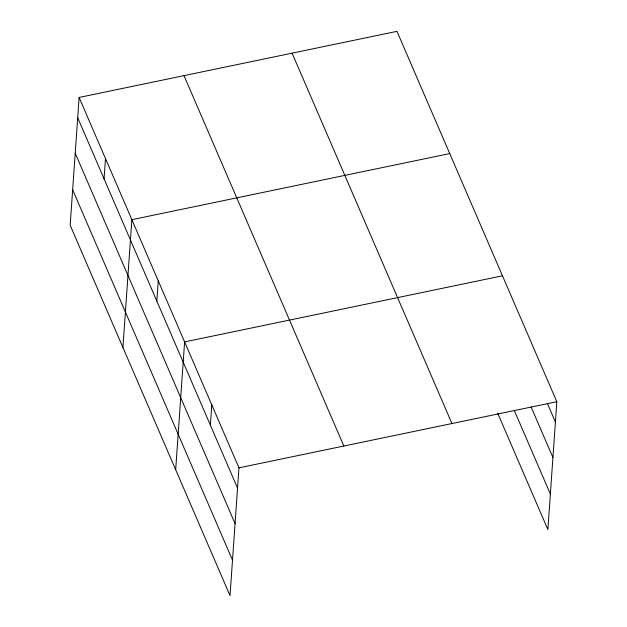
<?xml version="1.0" encoding="UTF-8"?>
<svg xmlns="http://www.w3.org/2000/svg" width="627" height="627" viewBox="0 0 627 627"><rect width="100%" height="100%" fill="white"/><g stroke="black" fill="none" stroke-linecap="round" stroke-linejoin="round"><path stroke-width="0.94" d="M79.112 97.451L70.177 225.265L230.023 595.65L238.965 467.836L79.112 97.451L396.977 31.35L556.823 401.735L547.888 529.549L497.752 413.373M104.066 178.844L105.485 158.568M122.923 347.491L131.866 219.677L449.724 153.576M156.821 301.078L158.239 280.794M175.678 469.717L184.612 341.911L502.478 275.802M210.366 425.153L211.785 404.87M238.965 467.836L556.823 401.735M547.371 403.396L555.404 422.018M531.108 406.954L552.928 457.498M514.391 410.701L550.373 494.06M292.08 53.162L451.934 423.546M184.009 75.64L343.855 446.024M77.693 117.735L237.547 488.119M75.209 153.215L235.062 523.608M72.654 189.777L232.507 560.162"/></g></svg>
